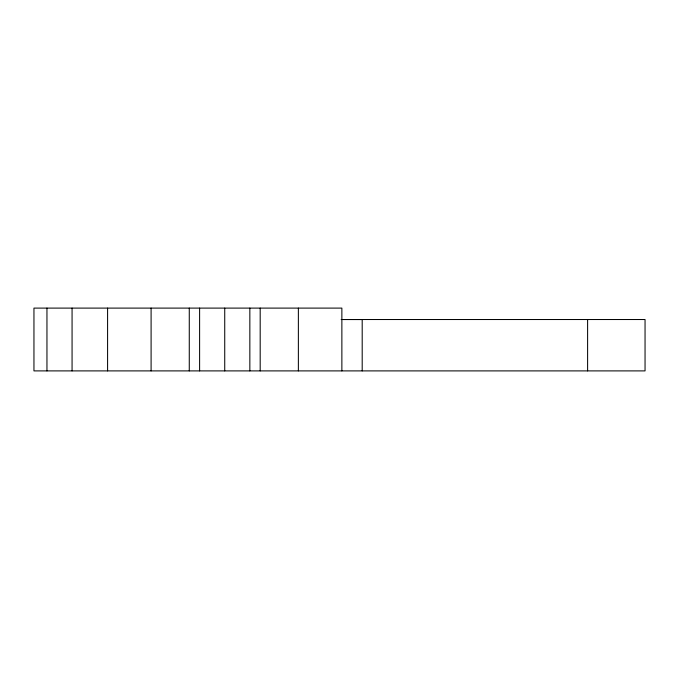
<?xml version="1.0" encoding="UTF-8"?>
<svg xmlns="http://www.w3.org/2000/svg" width="679" height="679" viewBox="0 0 679 679"><rect width="100%" height="100%" fill="white"/><g stroke="black" fill="none" stroke-linecap="round" stroke-linejoin="round"><path stroke-width="1.02" d="M341.164 319.52L645.05 319.52L645.05 370.895L33.95 370.895L33.95 308.105L341.868 308.105L341.868 370.895M343.379 319.52L361.695 319.537M587.607 319.52L587.607 370.895M362.196 319.52L362.196 370.895M298.37 308.105L298.37 370.895M260.184 308.105L260.184 370.895M249.847 308.105L249.847 370.895M224.732 308.105L224.732 370.895M199.609 308.105L199.609 370.895M189.271 308.105L189.271 370.895M151.094 308.105L151.094 370.895M107.588 308.105L107.588 370.895M72.067 308.105L72.067 370.895M46.953 308.105L46.953 370.895"/></g></svg>
